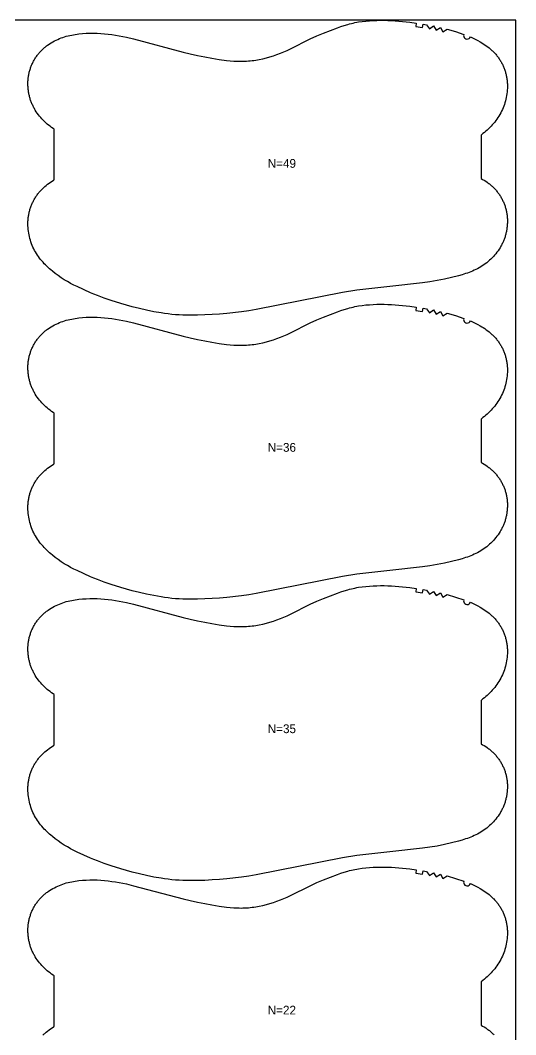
# Model space of a CAD drawing. Header units: inches. Extents: x -5 to 1955, y -83 to 1064.
# Drawn here: x 1672 to 1955, y 485 to 1064 of the extents above; entities that cross this region are included whole.
import ezdxf

# ---------------------------------------------------------------- set-up
doc = ezdxf.new("R2010")
doc.units = ezdxf.units.IN

msp = doc.modelspace()

# ---------------------------------------------------------------- linework, layer by layer
at = {"layer": '1'}
for points in [[(-4.8683, -82.9227), (1954.9181, -82.9227), (1954.9181, 1063.9316), (-4.8683, 1063.9316), (-4.8683, -82.9227)], [(1929.0715, 1054.427), (1931.8776, 1053.1247), (1933.2537, 1052.4168), (1934.6094, 1051.6685), (1935.5142, 1051.1379), (1936.4068, 1050.5867), (1937.285, 1050.0136), (1938.1469, 1049.4173), (1938.9902, 1048.7967), (1939.8131, 1048.1505), (1940.6134, 1047.4774), (1941.0044, 1047.1304), (1941.3891, 1046.7762), (1941.767, 1046.4148), (1942.1382, 1046.0462), (1942.5024, 1045.6705), (1942.8596, 1045.288), (1943.2096, 1044.8988), (1943.5523, 1044.503), (1943.8877, 1044.1008), (1944.2155, 1043.6924), (1944.5356, 1043.2778), (1944.848, 1042.8573), (1945.1525, 1042.431), (1945.449, 1041.999), (1945.7374, 1041.5615), (1946.0175, 1041.1187), (1946.2893, 1040.6707), (1946.5525, 1040.2177), (1946.8071, 1039.7598), (1947.0531, 1039.2972), (1947.2903, 1038.83), (1947.5186, 1038.3585), (1947.738, 1037.8828), (1947.9484, 1037.403), (1948.1498, 1036.9195), (1948.342, 1036.4322), (1948.5249, 1035.9415), (1948.6985, 1035.4475), (1948.8628, 1034.9503), (1949.0176, 1034.4501), (1949.1628, 1033.9472), (1949.2984, 1033.4416), (1949.4244, 1032.9336), (1949.5405, 1032.4233), (1949.6468, 1031.911), (1949.7434, 1031.3967), (1949.8302, 1030.8806), (1949.9074, 1030.363), (1949.9751, 1029.844), (1950.0332, 1029.3238), (1950.0819, 1028.8025), (1950.1213, 1028.2804), (1950.1514, 1027.7576), (1950.1723, 1027.2342), (1950.1867, 1026.1868), (1950.1653, 1025.1393), (1950.1084, 1024.0934), (1950.0167, 1023.0502), (1949.8908, 1022.0108), (1949.7311, 1020.9761), (1949.5383, 1019.9469), (1949.3129, 1018.9241), (1949.0554, 1017.9087), (1948.7663, 1016.9014), (1948.4463, 1015.9033), (1948.0957, 1014.9152), (1947.7147, 1013.9384), (1947.3034, 1012.9742), (1946.8617, 1012.024), (1946.3898, 1011.0889), (1945.8876, 1010.1704), (1945.3553, 1009.2697), (1944.7928, 1008.3882), (1944.2005, 1007.5268), (1943.58, 1006.6853), (1942.9332, 1005.8633), (1942.2622, 1005.06), (1941.5687, 1004.2751), (1940.8547, 1003.508), (1940.1222, 1002.7581), (1939.373, 1002.0248), (1938.6089, 1001.3078), (1937.8309, 1000.6064), (1937.0396, 999.9202), (1936.2358, 999.2487), (1935.1867, 998.4176), (1935.1867, 973.6004), (1936.0088, 973.1539), (1936.9123, 972.6235), (1937.7973, 972.0626), (1938.6624, 971.4716), (1939.0869, 971.1649), (1939.5058, 970.8506), (1939.919, 970.529), (1940.3263, 970.1999), (1940.7274, 969.8634), (1941.1221, 969.5195), (1941.5103, 969.1683), (1941.8918, 968.8097), (1942.2665, 968.4439), (1942.634, 968.0709), (1942.9944, 967.6909), (1943.3474, 967.304), (1943.6929, 966.9104), (1944.0307, 966.5102), (1944.3608, 966.1036), (1944.6829, 965.6907), (1944.9969, 965.2716), (1945.3027, 964.8465), (1945.6001, 964.4155), (1945.8889, 963.9788), (1946.169, 963.5365), (1946.4403, 963.0888), (1946.7027, 962.6358), (1946.9558, 962.1777), (1947.1997, 961.7145), (1947.4343, 961.2466), (1947.6595, 960.774), (1947.8754, 960.297), (1948.0818, 959.8159), (1948.2787, 959.3307), (1948.4661, 958.8418), (1948.644, 958.3493), (1948.8124, 957.8533), (1948.9711, 957.3543), (1949.1202, 956.8522), (1949.2595, 956.3473), (1949.3892, 955.8399), (1949.5092, 955.3301), (1949.6193, 954.8182), (1949.7196, 954.3042), (1949.8101, 953.7885), (1949.8908, 953.2713), (1949.9616, 952.7526), (1950.0228, 952.2326), (1950.0742, 951.7116), (1950.1159, 951.1897), (1950.148, 950.6671), (1950.1705, 950.144), (1950.1834, 949.6205), (1950.1867, 949.0967), (1950.1806, 948.573), (1950.165, 948.0494), (1950.14, 947.5262), (1950.1056, 947.0034), (1950.0619, 946.4813), (1950.0088, 945.9601), (1949.9464, 945.4399), (1949.8748, 944.9209), (1949.7939, 944.4033), (1949.7038, 943.8872), (1949.6044, 943.3729), (1949.4959, 942.8605), (1949.3781, 942.3501), (1949.2512, 941.842), (1949.1151, 941.3364), (1948.9699, 940.8334), (1948.8156, 940.3331), (1948.6521, 939.8359), (1948.4795, 939.3417), (1948.2979, 938.851), (1948.1071, 938.3637), (1947.9074, 937.88), (1947.6986, 937.4003), (1947.4809, 936.9244), (1947.2545, 936.4526), (1947.0195, 935.985), (1946.7761, 935.5216), (1946.5244, 935.0626), (1946.2646, 934.608), (1945.9968, 934.1579), (1945.438, 933.2718), (1944.8492, 932.405), (1944.2316, 931.5584), (1943.5864, 930.7326), (1942.9148, 929.9285), (1942.2178, 929.1467), (1941.4961, 928.3876), (1940.7507, 927.652), (1939.9824, 926.9403), (1939.1921, 926.2532), (1938.3807, 925.5911), (1937.5489, 924.9548), (1936.6978, 924.3445), (1935.8284, 923.7606), (1934.9417, 923.203), (1934.0388, 922.6718), (1933.1209, 922.167), (1932.1891, 921.6888), (1931.2443, 921.2371), (1930.2877, 920.812), (1929.3204, 920.4132), (1928.3436, 920.0385), (1927.3583, 919.6856), (1926.3659, 919.3518), (1924.3639, 918.7319), (1922.3469, 918.1589), (1918.2924, 917.1011), (1914.2126, 916.1549), (1910.1062, 915.3255), (1905.9759, 914.6242), (1901.8264, 914.0529), (1883.08, 912.0635), (1864.3445, 909.9735), (1856.0743, 908.6322), (1806.7664, 898.8397), (1802.6306, 898.1736), (1798.4826, 897.584), (1790.1629, 896.5943), (1785.9901, 896.2229), (1781.8106, 895.9372), (1777.6264, 895.7319), (1773.4389, 895.6083), (1769.2492, 895.5747), (1765.0611, 895.6632), (1762.9691, 895.7644), (1760.8795, 895.9066), (1758.7932, 896.0907), (1756.7112, 896.3179), (1754.6343, 896.5882), (1752.5628, 896.899), (1748.4371, 897.6281), (1744.3353, 898.4792), (1740.2559, 899.4321), (1736.1975, 900.4716), (1729.5808, 902.3598), (1724.1569, 904.0684), (1720.184, 905.4018), (1718.2124, 906.1087), (1716.2561, 906.8541), (1714.3173, 907.6432), (1712.3924, 908.4671), (1704.7468, 911.9044), (1702.8594, 912.812), (1700.9987, 913.77), (1700.0811, 914.2729), (1699.1725, 914.7922), (1697.382, 915.8775), (1695.6273, 917.0212), (1693.9079, 918.2187), (1692.2247, 919.4667), (1690.5827, 920.7675), (1689.7789, 921.439), (1688.9876, 922.1252), (1688.2096, 922.8266), (1687.4455, 923.5436), (1686.6963, 924.2769), (1685.9638, 925.0268), (1685.2498, 925.7939), (1684.5563, 926.5788), (1683.8853, 927.3821), (1683.2385, 928.2041), (1682.618, 929.0456), (1682.0257, 929.907), (1681.4632, 930.7885), (1680.9309, 931.6892), (1680.4287, 932.6077), (1679.9568, 933.5428), (1679.5151, 934.493), (1679.1038, 935.4572), (1678.7228, 936.434), (1678.3722, 937.4221), (1678.0522, 938.4202), (1677.7631, 939.4275), (1677.5056, 940.4429), (1677.2802, 941.4657), (1677.0874, 942.4949), (1676.9277, 943.5296), (1676.8018, 944.569), (1676.7101, 945.6122), (1676.6532, 946.6581), (1676.6317, 947.7056), (1676.6462, 948.7531), (1676.6671, 949.2764), (1676.6972, 949.7992), (1676.7366, 950.3213), (1676.7853, 950.8426), (1676.8434, 951.3628), (1676.9111, 951.8818), (1676.9883, 952.3994), (1677.0751, 952.9155), (1677.1717, 953.4298), (1677.278, 953.9421), (1677.3941, 954.4524), (1677.52, 954.9604), (1677.6557, 955.466), (1677.8009, 955.9689), (1677.9557, 956.4691), (1678.1199, 956.9663), (1678.2936, 957.4603), (1678.4765, 957.951), (1678.6687, 958.4383), (1678.87, 958.9218), (1679.0805, 959.4016), (1679.2999, 959.8773), (1679.5282, 960.3488), (1679.7654, 960.816), (1680.0113, 961.2786), (1680.266, 961.7365), (1680.5292, 962.1896), (1680.801, 962.6375), (1681.0811, 963.0804), (1681.3695, 963.5178), (1681.666, 963.9498), (1681.9705, 964.3761), (1682.2829, 964.7966), (1682.603, 965.2112), (1682.9308, 965.6196), (1683.2662, 966.0218), (1683.6089, 966.4176), (1683.9589, 966.8068), (1684.3161, 967.1893), (1684.6803, 967.565), (1685.0515, 967.9336), (1685.4294, 968.295), (1685.814, 968.6492), (1686.2051, 968.9962), (1687.0054, 969.6693), (1687.8282, 970.3155), (1688.6716, 970.9361), (1689.5335, 971.5324), (1690.4117, 972.1055), (1691.3043, 972.6567), (1691.6317, 972.8487), (1691.6317, 1001.8383), (1690.9901, 1002.2418), (1690.1207, 1002.8257), (1689.2696, 1003.436), (1688.4378, 1004.0723), (1687.6264, 1004.7344), (1686.8361, 1005.4215), (1686.0678, 1006.1332), (1685.3224, 1006.8688), (1684.6007, 1007.6279), (1683.9037, 1008.4097), (1683.2321, 1009.2138), (1682.5869, 1010.0396), (1681.9693, 1010.8862), (1681.3805, 1011.753), (1680.8216, 1012.6391), (1680.5539, 1013.0892), (1680.2941, 1013.5438), (1680.0424, 1014.0028), (1679.799, 1014.4662), (1679.564, 1014.9338), (1679.3376, 1015.4056), (1679.1199, 1015.8814), (1678.9111, 1016.3612), (1678.7114, 1016.8448), (1678.5206, 1017.3321), (1678.339, 1017.8229), (1678.1664, 1018.3171), (1678.0029, 1018.8143), (1677.8486, 1019.3146), (1677.7034, 1019.8176), (1677.5673, 1020.3232), (1677.4404, 1020.8313), (1677.3226, 1021.3417), (1677.2141, 1021.8541), (1677.1147, 1022.3684), (1677.0246, 1022.8845), (1676.9437, 1023.4021), (1676.8721, 1023.9211), (1676.8097, 1024.4413), (1676.7566, 1024.9625), (1676.7129, 1025.4846), (1676.6785, 1026.0074), (1676.6535, 1026.5306), (1676.6379, 1027.0542), (1676.6317, 1027.5779), (1676.6351, 1028.1017), (1676.648, 1028.6252), (1676.6705, 1029.1483), (1676.7026, 1029.6709), (1676.7443, 1030.1928), (1676.7957, 1030.7138), (1676.8569, 1031.2338), (1676.9277, 1031.7525), (1677.0084, 1032.2697), (1677.0989, 1032.7854), (1677.1992, 1033.2993), (1677.3093, 1033.8113), (1677.4293, 1034.3211), (1677.5589, 1034.8285), (1677.6983, 1035.3334), (1677.8474, 1035.8354), (1678.0061, 1036.3345), (1678.1745, 1036.8305), (1678.3524, 1037.323), (1678.5398, 1037.8119), (1678.7367, 1038.2971), (1678.9431, 1038.7782), (1679.159, 1039.2552), (1679.3842, 1039.7277), (1679.6188, 1040.1957), (1679.8627, 1040.6589), (1680.1158, 1041.117), (1680.3781, 1041.57), (1680.6494, 1042.0177), (1680.9296, 1042.46), (1681.2184, 1042.8967), (1681.5158, 1043.3277), (1681.8216, 1043.7528), (1682.1356, 1044.1719), (1682.4577, 1044.5848), (1682.7877, 1044.9914), (1683.1256, 1045.3916), (1683.4711, 1045.7852), (1683.8241, 1046.1721), (1684.1845, 1046.5521), (1684.552, 1046.9251), (1684.9266, 1047.2909), (1685.3082, 1047.6495), (1685.6964, 1048.0007), (1686.0911, 1048.3446), (1686.4922, 1048.6811), (1686.8995, 1049.0102), (1687.3126, 1049.3318), (1687.7316, 1049.6461), (1688.1561, 1049.9528), (1689.0211, 1050.5438), (1689.9062, 1051.1047), (1690.8097, 1051.6351), (1691.7302, 1052.1351), (1692.6662, 1052.6043), (1693.6166, 1053.0434), (1694.5801, 1053.4527), (1695.5556, 1053.8327), (1696.542, 1054.184), (1697.5381, 1054.507), (1698.5429, 1054.8023), (1699.555, 1055.0704), (1700.5736, 1055.3118), (1701.5978, 1055.5277), (1702.627, 1055.7196), (1703.6604, 1055.8886), (1704.6976, 1056.036), (1705.7377, 1056.1633), (1707.8243, 1056.3625), (1709.9154, 1056.4951), (1712.0089, 1056.5639), (1714.1032, 1056.5703), (1716.1965, 1056.5156), (1718.2874, 1056.4016), (1720.375, 1056.2325), (1722.4584, 1056.0128), (1724.5368, 1055.7471), (1726.6094, 1055.4391), (1728.675, 1055.089), (1730.7324, 1054.6958), (1732.7807, 1054.2587), (1736.8499, 1053.2663), (1765.1945, 1045.741), (1769.2681, 1044.7628), (1773.3587, 1043.8576), (1777.4658, 1043.0315), (1781.5874, 1042.2819), (1785.7223, 1041.612), (1789.8746, 1041.0567), (1791.9587, 1040.8364), (1794.0471, 1040.667), (1796.1385, 1040.5601), (1797.185, 1040.5337), (1798.2316, 1040.5272), (1799.2783, 1040.5418), (1800.3247, 1040.5775), (1801.3703, 1040.6339), (1802.4148, 1040.7106), (1803.4578, 1040.8073), (1804.4988, 1040.9236), (1805.5375, 1041.0593), (1806.5734, 1041.2138), (1807.6062, 1041.387), (1808.6357, 1041.5781), (1810.6845, 1042.0125), (1812.7185, 1042.5128), (1814.7369, 1043.0747), (1816.7384, 1043.6948), (1818.7207, 1044.3729), (1820.6815, 1045.1096), (1822.6182, 1045.9056), (1824.5299, 1046.759), (1826.4213, 1047.658), (1837.6649, 1053.2762), (1841.4785, 1055.0095), (1845.3388, 1056.6377), (1849.2346, 1058.1763), (1853.1644, 1059.6292), (1855.1427, 1060.3212), (1857.1326, 1060.977), (1859.1373, 1061.5818), (1860.1462, 1061.8603), (1861.1598, 1062.1205), (1862.1785, 1062.3608), (1863.2019, 1062.5815), (1864.2295, 1062.783), (1865.2608, 1062.9659), (1867.3328, 1063.2781), (1869.4139, 1063.5224), (1871.5006, 1063.7037), (1873.5913, 1063.828), (1875.6846, 1063.9018), (1877.7793, 1063.9316), (1879.8741, 1063.9227), (1881.9683, 1063.876), (1884.0611, 1063.7911), (1886.1519, 1063.6677), (1890.3255, 1063.3113), (1894.4884, 1062.8389), (1898.1596, 1062.3506), (1897.8787, 1060.3704), (1901.7927, 1059.7749), (1902.114, 1061.7489), (1904.0863, 1061.4168), (1905.6874, 1059.0958), (1908.0182, 1060.6817), (1909.5542, 1058.3192), (1911.9277, 1059.8372), (1913.3896, 1057.4288), (1915.8091, 1058.8721), (1920.5998, 1057.4443), (1925.3571, 1055.909), (1925.228, 1055.3025), (1925.2908, 1054.6856), (1925.5396, 1054.1177), (1925.9504, 1053.6532), (1926.4837, 1053.3369), (1927.0883, 1053.1992), (1927.706, 1053.2533), (1928.2774, 1053.4941), (1928.7476, 1053.8983), (1929.0715, 1054.427)], [(1929.0715, 892.344), (1931.8776, 891.0417), (1933.2537, 890.3338), (1934.6094, 889.5855), (1935.5142, 889.0549), (1936.4068, 888.5037), (1937.285, 887.9306), (1938.1469, 887.3343), (1938.9902, 886.7137), (1939.8131, 886.0675), (1940.6134, 885.3944), (1941.0044, 885.0474), (1941.3891, 884.6932), (1941.767, 884.3318), (1942.1382, 883.9632), (1942.5024, 883.5875), (1942.8596, 883.205), (1943.2096, 882.8158), (1943.5523, 882.42), (1943.8877, 882.0178), (1944.2155, 881.6094), (1944.5356, 881.1948), (1944.848, 880.7743), (1945.1525, 880.348), (1945.449, 879.916), (1945.7374, 879.4785), (1946.0175, 879.0357), (1946.2893, 878.5877), (1946.5525, 878.1347), (1946.8071, 877.6768), (1947.0531, 877.2142), (1947.2903, 876.747), (1947.5186, 876.2755), (1947.738, 875.7998), (1947.9484, 875.32), (1948.1498, 874.8365), (1948.342, 874.3492), (1948.5249, 873.8585), (1948.6985, 873.3645), (1948.8628, 872.8673), (1949.0176, 872.3671), (1949.1628, 871.8642), (1949.2984, 871.3586), (1949.4244, 870.8506), (1949.5405, 870.3403), (1949.6468, 869.828), (1949.7434, 869.3137), (1949.8302, 868.7976), (1949.9074, 868.28), (1949.9751, 867.761), (1950.0332, 867.2408), (1950.0819, 866.7195), (1950.1213, 866.1974), (1950.1514, 865.6746), (1950.1723, 865.1512), (1950.1867, 864.1038), (1950.1653, 863.0563), (1950.1084, 862.0104), (1950.0167, 860.9672), (1949.8908, 859.9278), (1949.7311, 858.8931), (1949.5383, 857.8639), (1949.3129, 856.8411), (1949.0554, 855.8257), (1948.7663, 854.8184), (1948.4463, 853.8203), (1948.0957, 852.8322), (1947.7147, 851.8554), (1947.3034, 850.8912), (1946.8617, 849.941), (1946.3898, 849.0059), (1945.8876, 848.0874), (1945.3553, 847.1867), (1944.7928, 846.3052), (1944.2005, 845.4438), (1943.58, 844.6023), (1942.9332, 843.7803), (1942.2622, 842.977), (1941.5687, 842.1921), (1940.8547, 841.425), (1940.1222, 840.6751), (1939.373, 839.9418), (1938.6089, 839.2248), (1937.8309, 838.5234), (1937.0396, 837.8372), (1936.2358, 837.1657), (1935.1867, 836.3346), (1935.1867, 811.5174), (1936.0088, 811.0709), (1936.9123, 810.5405), (1937.7973, 809.9796), (1938.6624, 809.3886), (1939.0869, 809.0819), (1939.5058, 808.7676), (1939.919, 808.446), (1940.3263, 808.1169), (1940.7274, 807.7804), (1941.1221, 807.4365), (1941.5103, 807.0853), (1941.8918, 806.7267), (1942.2665, 806.3609), (1942.634, 805.9879), (1942.9944, 805.6079), (1943.3474, 805.221), (1943.6929, 804.8274), (1944.0307, 804.4272), (1944.3608, 804.0206), (1944.6829, 803.6077), (1944.9969, 803.1886), (1945.3027, 802.7635), (1945.6001, 802.3325), (1945.8889, 801.8958), (1946.169, 801.4535), (1946.4403, 801.0058), (1946.7027, 800.5528), (1946.9558, 800.0947), (1947.1997, 799.6315), (1947.4343, 799.1636), (1947.6595, 798.691), (1947.8754, 798.214), (1948.0818, 797.7329), (1948.2787, 797.2477), (1948.4661, 796.7588), (1948.644, 796.2663), (1948.8124, 795.7703), (1948.9711, 795.2713), (1949.1202, 794.7692), (1949.2595, 794.2643), (1949.3892, 793.7569), (1949.5092, 793.2471), (1949.6193, 792.7352), (1949.7196, 792.2212), (1949.8101, 791.7055), (1949.8908, 791.1883), (1949.9616, 790.6696), (1950.0228, 790.1496), (1950.0742, 789.6286), (1950.1159, 789.1067), (1950.148, 788.5841), (1950.1705, 788.061), (1950.1834, 787.5375), (1950.1867, 787.0137), (1950.1806, 786.49), (1950.165, 785.9664), (1950.14, 785.4432), (1950.1056, 784.9204), (1950.0619, 784.3983), (1950.0088, 783.8771), (1949.9464, 783.3569), (1949.8748, 782.8379), (1949.7939, 782.3203), (1949.7038, 781.8042), (1949.6044, 781.2899), (1949.4959, 780.7775), (1949.3781, 780.2671), (1949.2512, 779.759), (1949.1151, 779.2534), (1948.9699, 778.7504), (1948.8156, 778.2501), (1948.6521, 777.7529), (1948.4795, 777.2587), (1948.2979, 776.768), (1948.1071, 776.2807), (1947.9074, 775.797), (1947.6986, 775.3173), (1947.4809, 774.8414), (1947.2545, 774.3696), (1947.0195, 773.902), (1946.7761, 773.4386), (1946.5244, 772.9796), (1946.2646, 772.525), (1945.9968, 772.0749), (1945.438, 771.1888), (1944.8492, 770.322), (1944.2316, 769.4754), (1943.5864, 768.6496), (1942.9148, 767.8455), (1942.2178, 767.0637), (1941.4961, 766.3046), (1940.7507, 765.569), (1939.9824, 764.8573), (1939.1921, 764.1702), (1938.3807, 763.5081), (1937.5489, 762.8718), (1936.6978, 762.2615), (1935.8284, 761.6776), (1934.9417, 761.12), (1934.0388, 760.5888), (1933.1209, 760.084), (1932.1891, 759.6058), (1931.2443, 759.1541), (1930.2877, 758.729), (1929.3204, 758.3302), (1928.3436, 757.9555), (1927.3583, 757.6026), (1926.3659, 757.2688), (1924.3639, 756.6489), (1922.3469, 756.0759), (1918.2924, 755.0181), (1914.2126, 754.0719), (1910.1062, 753.2425), (1905.9759, 752.5412), (1901.8264, 751.9699), (1883.08, 749.9805), (1864.3445, 747.8905), (1856.0743, 746.5492), (1806.7664, 736.7567), (1802.6306, 736.0906), (1798.4826, 735.501), (1790.1629, 734.5113), (1785.9901, 734.1399), (1781.8106, 733.8542), (1777.6264, 733.6489), (1773.4389, 733.5253), (1769.2492, 733.4917), (1765.0611, 733.5802), (1762.9691, 733.6814), (1760.8795, 733.8236), (1758.7932, 734.0077), (1756.7112, 734.2349), (1754.6343, 734.5052), (1752.5628, 734.816), (1748.4371, 735.5451), (1744.3353, 736.3962), (1740.2559, 737.3491), (1736.1975, 738.3886), (1729.5808, 740.2768), (1724.1569, 741.9854), (1720.184, 743.3188), (1718.2124, 744.0257), (1716.2561, 744.7711), (1714.3173, 745.5602), (1712.3924, 746.3841), (1704.7468, 749.8214), (1702.8594, 750.729), (1700.9987, 751.687), (1700.0811, 752.1899), (1699.1725, 752.7092), (1697.382, 753.7945), (1695.6273, 754.9382), (1693.9079, 756.1357), (1692.2247, 757.3837), (1690.5827, 758.6845), (1689.7789, 759.356), (1688.9876, 760.0422), (1688.2096, 760.7436), (1687.4455, 761.4606), (1686.6963, 762.1939), (1685.9638, 762.9438), (1685.2498, 763.7109), (1684.5563, 764.4958), (1683.8853, 765.2991), (1683.2385, 766.1211), (1682.618, 766.9626), (1682.0257, 767.824), (1681.4632, 768.7055), (1680.9309, 769.6062), (1680.4287, 770.5247), (1679.9568, 771.4598), (1679.5151, 772.41), (1679.1038, 773.3742), (1678.7228, 774.351), (1678.3722, 775.3391), (1678.0522, 776.3372), (1677.7631, 777.3445), (1677.5056, 778.3599), (1677.2802, 779.3827), (1677.0874, 780.4119), (1676.9277, 781.4466), (1676.8018, 782.486), (1676.7101, 783.5292), (1676.6532, 784.5751), (1676.6317, 785.6226), (1676.6462, 786.6701), (1676.6671, 787.1934), (1676.6972, 787.7162), (1676.7366, 788.2383), (1676.7853, 788.7596), (1676.8434, 789.2798), (1676.9111, 789.7988), (1676.9883, 790.3164), (1677.0751, 790.8325), (1677.1717, 791.3468), (1677.278, 791.8591), (1677.3941, 792.3694), (1677.52, 792.8774), (1677.6557, 793.383), (1677.8009, 793.8859), (1677.9557, 794.3861), (1678.1199, 794.8833), (1678.2936, 795.3773), (1678.4765, 795.868), (1678.6687, 796.3553), (1678.87, 796.8388), (1679.0805, 797.3186), (1679.2999, 797.7943), (1679.5282, 798.2658), (1679.7654, 798.733), (1680.0113, 799.1956), (1680.266, 799.6535), (1680.5292, 800.1066), (1680.801, 800.5545), (1681.0811, 800.9974), (1681.3695, 801.4348), (1681.666, 801.8668), (1681.9705, 802.2931), (1682.2829, 802.7136), (1682.603, 803.1282), (1682.9308, 803.5366), (1683.2662, 803.9388), (1683.6089, 804.3346), (1683.9589, 804.7238), (1684.3161, 805.1063), (1684.6803, 805.482), (1685.0515, 805.8506), (1685.4294, 806.212), (1685.814, 806.5662), (1686.2051, 806.9132), (1687.0054, 807.5863), (1687.8282, 808.2325), (1688.6716, 808.8531), (1689.5335, 809.4494), (1690.4117, 810.0225), (1691.3043, 810.5737), (1691.6317, 810.7657), (1691.6317, 839.7553), (1690.9901, 840.1588), (1690.1207, 840.7427), (1689.2696, 841.353), (1688.4378, 841.9893), (1687.6264, 842.6514), (1686.8361, 843.3385), (1686.0678, 844.0502), (1685.3224, 844.7858), (1684.6007, 845.5449), (1683.9037, 846.3267), (1683.2321, 847.1308), (1682.5869, 847.9566), (1681.9693, 848.8032), (1681.3805, 849.67), (1680.8216, 850.5561), (1680.5539, 851.0062), (1680.2941, 851.4608), (1680.0424, 851.9198), (1679.799, 852.3832), (1679.564, 852.8508), (1679.3376, 853.3226), (1679.1199, 853.7984), (1678.9111, 854.2782), (1678.7114, 854.7618), (1678.5206, 855.2491), (1678.339, 855.7399), (1678.1664, 856.2341), (1678.0029, 856.7313), (1677.8486, 857.2316), (1677.7034, 857.7346), (1677.5673, 858.2402), (1677.4404, 858.7483), (1677.3226, 859.2587), (1677.2141, 859.7711), (1677.1147, 860.2854), (1677.0246, 860.8015), (1676.9437, 861.3191), (1676.8721, 861.8381), (1676.8097, 862.3583), (1676.7566, 862.8795), (1676.7129, 863.4016), (1676.6785, 863.9244), (1676.6535, 864.4476), (1676.6379, 864.9712), (1676.6317, 865.4949), (1676.6351, 866.0187), (1676.648, 866.5422), (1676.6705, 867.0653), (1676.7026, 867.5879), (1676.7443, 868.1098), (1676.7957, 868.6308), (1676.8569, 869.1508), (1676.9277, 869.6695), (1677.0084, 870.1867), (1677.0989, 870.7024), (1677.1992, 871.2163), (1677.3093, 871.7283), (1677.4293, 872.2381), (1677.5589, 872.7455), (1677.6983, 873.2504), (1677.8474, 873.7524), (1678.0061, 874.2515), (1678.1745, 874.7475), (1678.3524, 875.24), (1678.5398, 875.7289), (1678.7367, 876.2141), (1678.9431, 876.6952), (1679.159, 877.1722), (1679.3842, 877.6447), (1679.6188, 878.1127), (1679.8627, 878.5759), (1680.1158, 879.034), (1680.3781, 879.487), (1680.6494, 879.9347), (1680.9296, 880.377), (1681.2184, 880.8137), (1681.5158, 881.2447), (1681.8216, 881.6698), (1682.1356, 882.0889), (1682.4577, 882.5018), (1682.7877, 882.9084), (1683.1256, 883.3086), (1683.4711, 883.7022), (1683.8241, 884.0891), (1684.1845, 884.4691), (1684.552, 884.8421), (1684.9266, 885.2079), (1685.3082, 885.5665), (1685.6964, 885.9177), (1686.0911, 886.2616), (1686.4922, 886.5981), (1686.8995, 886.9272), (1687.3126, 887.2488), (1687.7316, 887.5631), (1688.1561, 887.8698), (1689.0211, 888.4608), (1689.9062, 889.0217), (1690.8097, 889.5521), (1691.7302, 890.0521), (1692.6662, 890.5213), (1693.6166, 890.9604), (1694.5801, 891.3697), (1695.5556, 891.7497), (1696.542, 892.101), (1697.5381, 892.424), (1698.5429, 892.7193), (1699.555, 892.9874), (1700.5736, 893.2288), (1701.5978, 893.4447), (1702.627, 893.6366), (1703.6604, 893.8056), (1704.6976, 893.953), (1705.7377, 894.0803), (1707.8243, 894.2795), (1709.9154, 894.4121), (1712.0089, 894.4809), (1714.1032, 894.4873), (1716.1965, 894.4326), (1718.2874, 894.3186), (1720.375, 894.1495), (1722.4584, 893.9298), (1724.5368, 893.6641), (1726.6094, 893.3561), (1728.675, 893.006), (1730.7324, 892.6128), (1732.7807, 892.1757), (1736.8499, 891.1833), (1765.1945, 883.658), (1769.2681, 882.6798), (1773.3587, 881.7746), (1777.4658, 880.9485), (1781.5874, 880.1989), (1785.7223, 879.529), (1789.8746, 878.9737), (1791.9587, 878.7534), (1794.0471, 878.584), (1796.1385, 878.4771), (1797.185, 878.4507), (1798.2316, 878.4442), (1799.2783, 878.4588), (1800.3247, 878.4945), (1801.3703, 878.5509), (1802.4148, 878.6276), (1803.4578, 878.7243), (1804.4988, 878.8406), (1805.5375, 878.9763), (1806.5734, 879.1308), (1807.6062, 879.304), (1808.6357, 879.4951), (1810.6845, 879.9295), (1812.7185, 880.4298), (1814.7369, 880.9917), (1816.7384, 881.6118), (1818.7207, 882.2899), (1820.6815, 883.0266), (1822.6182, 883.8226), (1824.5299, 884.676), (1826.4213, 885.575), (1837.6649, 891.1932), (1841.4785, 892.9265), (1845.3388, 894.5547), (1849.2346, 896.0933), (1853.1644, 897.5462), (1855.1427, 898.2382), (1857.1326, 898.894), (1859.1373, 899.4988), (1860.1462, 899.7773), (1861.1598, 900.0375), (1862.1785, 900.2778), (1863.2019, 900.4985), (1864.2295, 900.7), (1865.2608, 900.8829), (1867.3328, 901.1951), (1869.4139, 901.4394), (1871.5006, 901.6207), (1873.5913, 901.745), (1875.6846, 901.8188), (1877.7793, 901.8486), (1879.8741, 901.8397), (1881.9683, 901.793), (1884.0611, 901.7081), (1886.1519, 901.5847), (1890.3255, 901.2283), (1894.4884, 900.7559), (1898.1596, 900.2676), (1897.8787, 898.2874), (1901.7927, 897.6919), (1902.114, 899.6659), (1904.0863, 899.3338), (1905.6874, 897.0128), (1908.0182, 898.5987), (1909.5542, 896.2362), (1911.9277, 897.7542), (1913.3896, 895.3458), (1915.8091, 896.7891), (1920.5998, 895.3613), (1925.3571, 893.826), (1925.228, 893.2195), (1925.2908, 892.6026), (1925.5396, 892.0347), (1925.9504, 891.5702), (1926.4837, 891.2539), (1927.0883, 891.1162), (1927.706, 891.1703), (1928.2774, 891.4111), (1928.7476, 891.8153), (1929.0715, 892.344)], [(1929.0715, 731.761), (1931.8776, 730.4587), (1933.2537, 729.7508), (1934.6094, 729.0025), (1935.5142, 728.4719), (1936.4068, 727.9207), (1937.285, 727.3476), (1938.1469, 726.7513), (1938.9902, 726.1307), (1939.8131, 725.4845), (1940.6134, 724.8114), (1941.0044, 724.4644), (1941.3891, 724.1102), (1941.767, 723.7488), (1942.1382, 723.3802), (1942.5024, 723.0045), (1942.8596, 722.622), (1943.2096, 722.2328), (1943.5523, 721.837), (1943.8877, 721.4348), (1944.2155, 721.0264), (1944.5356, 720.6118), (1944.848, 720.1913), (1945.1525, 719.765), (1945.449, 719.333), (1945.7374, 718.8955), (1946.0175, 718.4527), (1946.2893, 718.0047), (1946.5525, 717.5517), (1946.8071, 717.0938), (1947.0531, 716.6312), (1947.2903, 716.164), (1947.5186, 715.6925), (1947.738, 715.2168), (1947.9484, 714.737), (1948.1498, 714.2535), (1948.342, 713.7662), (1948.5249, 713.2755), (1948.6985, 712.7815), (1948.8628, 712.2843), (1949.0176, 711.7841), (1949.1628, 711.2812), (1949.2984, 710.7756), (1949.4244, 710.2676), (1949.5405, 709.7573), (1949.6468, 709.245), (1949.7434, 708.7307), (1949.8302, 708.2146), (1949.9074, 707.697), (1949.9751, 707.178), (1950.0332, 706.6578), (1950.0819, 706.1365), (1950.1213, 705.6144), (1950.1514, 705.0916), (1950.1723, 704.5682), (1950.1867, 703.5208), (1950.1653, 702.4733), (1950.1084, 701.4274), (1950.0167, 700.3842), (1949.8908, 699.3448), (1949.7311, 698.3101), (1949.5383, 697.2809), (1949.3129, 696.2581), (1949.0554, 695.2427), (1948.7663, 694.2354), (1948.4463, 693.2373), (1948.0957, 692.2492), (1947.7147, 691.2724), (1947.3034, 690.3082), (1946.8617, 689.358), (1946.3898, 688.4229), (1945.8876, 687.5044), (1945.3553, 686.6037), (1944.7928, 685.7222), (1944.2005, 684.8608), (1943.58, 684.0193), (1942.9332, 683.1973), (1942.2622, 682.394), (1941.5687, 681.6091), (1940.8547, 680.842), (1940.1222, 680.0921), (1939.373, 679.3588), (1938.6089, 678.6418), (1937.8309, 677.9404), (1937.0396, 677.2542), (1936.2358, 676.5827), (1935.1867, 675.7516), (1935.1867, 650.9344), (1936.0088, 650.4879), (1936.9123, 649.9575), (1937.7973, 649.3966), (1938.6624, 648.8056), (1939.0869, 648.4989), (1939.5058, 648.1846), (1939.919, 647.863), (1940.3263, 647.5339), (1940.7274, 647.1974), (1941.1221, 646.8535), (1941.5103, 646.5023), (1941.8918, 646.1437), (1942.2665, 645.7779), (1942.634, 645.4049), (1942.9944, 645.0249), (1943.3474, 644.638), (1943.6929, 644.2444), (1944.0307, 643.8442), (1944.3608, 643.4376), (1944.6829, 643.0247), (1944.9969, 642.6056), (1945.3027, 642.1805), (1945.6001, 641.7495), (1945.8889, 641.3128), (1946.169, 640.8705), (1946.4403, 640.4228), (1946.7027, 639.9698), (1946.9558, 639.5117), (1947.1997, 639.0485), (1947.4343, 638.5806), (1947.6595, 638.108), (1947.8754, 637.631), (1948.0818, 637.1499), (1948.2787, 636.6647), (1948.4661, 636.1758), (1948.644, 635.6833), (1948.8124, 635.1873), (1948.9711, 634.6883), (1949.1202, 634.1862), (1949.2595, 633.6813), (1949.3892, 633.1739), (1949.5092, 632.6641), (1949.6193, 632.1522), (1949.7196, 631.6382), (1949.8101, 631.1225), (1949.8908, 630.6053), (1949.9616, 630.0866), (1950.0228, 629.5666), (1950.0742, 629.0456), (1950.1159, 628.5237), (1950.148, 628.0011), (1950.1705, 627.478), (1950.1834, 626.9545), (1950.1867, 626.4307), (1950.1806, 625.907), (1950.165, 625.3834), (1950.14, 624.8602), (1950.1056, 624.3374), (1950.0619, 623.8153), (1950.0088, 623.2941), (1949.9464, 622.7739), (1949.8748, 622.2549), (1949.7939, 621.7373), (1949.7038, 621.2212), (1949.6044, 620.7069), (1949.4959, 620.1945), (1949.3781, 619.6841), (1949.2512, 619.176), (1949.1151, 618.6704), (1948.9699, 618.1674), (1948.8156, 617.6671), (1948.6521, 617.1699), (1948.4795, 616.6757), (1948.2979, 616.185), (1948.1071, 615.6977), (1947.9074, 615.214), (1947.6986, 614.7343), (1947.4809, 614.2584), (1947.2545, 613.7866), (1947.0195, 613.319), (1946.7761, 612.8556), (1946.5244, 612.3966), (1946.2646, 611.942), (1945.9968, 611.4919), (1945.438, 610.6058), (1944.8492, 609.739), (1944.2316, 608.8924), (1943.5864, 608.0666), (1942.9148, 607.2625), (1942.2178, 606.4807), (1941.4961, 605.7216), (1940.7507, 604.986), (1939.9824, 604.2743), (1939.1921, 603.5872), (1938.3807, 602.9251), (1937.5489, 602.2888), (1936.6978, 601.6785), (1935.8284, 601.0946), (1934.9417, 600.537), (1934.0388, 600.0058), (1933.1209, 599.501), (1932.1891, 599.0228), (1931.2443, 598.5711), (1930.2877, 598.146), (1929.3204, 597.7472), (1928.3436, 597.3725), (1927.3583, 597.0196), (1926.3659, 596.6858), (1924.3639, 596.0659), (1922.3469, 595.4929), (1918.2924, 594.4351), (1914.2126, 593.4889), (1910.1062, 592.6595), (1905.9759, 591.9582), (1901.8264, 591.3869), (1883.08, 589.3975), (1864.3445, 587.3075), (1856.0743, 585.9662), (1806.7664, 576.1737), (1802.6306, 575.5076), (1798.4826, 574.918), (1790.1629, 573.9283), (1785.9901, 573.5569), (1781.8106, 573.2712), (1777.6264, 573.0659), (1773.4389, 572.9423), (1769.2492, 572.9087), (1765.0611, 572.9972), (1762.9691, 573.0984), (1760.8795, 573.2406), (1758.7932, 573.4247), (1756.7112, 573.6519), (1754.6343, 573.9222), (1752.5628, 574.233), (1748.4371, 574.9621), (1744.3353, 575.8132), (1740.2559, 576.7661), (1736.1975, 577.8056), (1729.5808, 579.6938), (1724.1569, 581.4024), (1720.184, 582.7358), (1718.2124, 583.4427), (1716.2561, 584.1881), (1714.3173, 584.9772), (1712.3924, 585.8011), (1704.7468, 589.2384), (1702.8594, 590.146), (1700.9987, 591.104), (1700.0811, 591.6069), (1699.1725, 592.1262), (1697.382, 593.2115), (1695.6273, 594.3552), (1693.9079, 595.5527), (1692.2247, 596.8007), (1690.5827, 598.1015), (1689.7789, 598.773), (1688.9876, 599.4592), (1688.2096, 600.1606), (1687.4455, 600.8776), (1686.6963, 601.6109), (1685.9638, 602.3608), (1685.2498, 603.1279), (1684.5563, 603.9128), (1683.8853, 604.7161), (1683.2385, 605.5381), (1682.618, 606.3796), (1682.0257, 607.241), (1681.4632, 608.1225), (1680.9309, 609.0232), (1680.4287, 609.9417), (1679.9568, 610.8768), (1679.5151, 611.827), (1679.1038, 612.7912), (1678.7228, 613.768), (1678.3722, 614.7561), (1678.0522, 615.7542), (1677.7631, 616.7615), (1677.5056, 617.7769), (1677.2802, 618.7997), (1677.0874, 619.8289), (1676.9277, 620.8636), (1676.8018, 621.903), (1676.7101, 622.9462), (1676.6532, 623.9921), (1676.6317, 625.0396), (1676.6462, 626.0871), (1676.6671, 626.6104), (1676.6972, 627.1332), (1676.7366, 627.6553), (1676.7853, 628.1766), (1676.8434, 628.6968), (1676.9111, 629.2158), (1676.9883, 629.7334), (1677.0751, 630.2495), (1677.1717, 630.7638), (1677.278, 631.2761), (1677.3941, 631.7864), (1677.52, 632.2944), (1677.6557, 632.8), (1677.8009, 633.3029), (1677.9557, 633.8031), (1678.1199, 634.3003), (1678.2936, 634.7943), (1678.4765, 635.285), (1678.6687, 635.7723), (1678.87, 636.2558), (1679.0805, 636.7356), (1679.2999, 637.2113), (1679.5282, 637.6828), (1679.7654, 638.15), (1680.0113, 638.6126), (1680.266, 639.0705), (1680.5292, 639.5236), (1680.801, 639.9715), (1681.0811, 640.4144), (1681.3695, 640.8518), (1681.666, 641.2838), (1681.9705, 641.7101), (1682.2829, 642.1306), (1682.603, 642.5452), (1682.9308, 642.9536), (1683.2662, 643.3558), (1683.6089, 643.7516), (1683.9589, 644.1408), (1684.3161, 644.5233), (1684.6803, 644.899), (1685.0515, 645.2676), (1685.4294, 645.629), (1685.814, 645.9832), (1686.2051, 646.3302), (1687.0054, 647.0033), (1687.8282, 647.6495), (1688.6716, 648.2701), (1689.5335, 648.8664), (1690.4117, 649.4395), (1691.3043, 649.9907), (1691.6317, 650.1827), (1691.6317, 679.1723), (1690.9901, 679.5758), (1690.1207, 680.1597), (1689.2696, 680.77), (1688.4378, 681.4063), (1687.6264, 682.0684), (1686.8361, 682.7555), (1686.0678, 683.4672), (1685.3224, 684.2028), (1684.6007, 684.9619), (1683.9037, 685.7437), (1683.2321, 686.5478), (1682.5869, 687.3736), (1681.9693, 688.2202), (1681.3805, 689.087), (1680.8216, 689.9731), (1680.5539, 690.4232), (1680.2941, 690.8778), (1680.0424, 691.3368), (1679.799, 691.8002), (1679.564, 692.2678), (1679.3376, 692.7396), (1679.1199, 693.2154), (1678.9111, 693.6952), (1678.7114, 694.1788), (1678.5206, 694.6661), (1678.339, 695.1569), (1678.1664, 695.6511), (1678.0029, 696.1483), (1677.8486, 696.6486), (1677.7034, 697.1516), (1677.5673, 697.6572), (1677.4404, 698.1653), (1677.3226, 698.6757), (1677.2141, 699.1881), (1677.1147, 699.7024), (1677.0246, 700.2185), (1676.9437, 700.7361), (1676.8721, 701.2551), (1676.8097, 701.7753), (1676.7566, 702.2965), (1676.7129, 702.8186), (1676.6785, 703.3414), (1676.6535, 703.8646), (1676.6379, 704.3882), (1676.6317, 704.9119), (1676.6351, 705.4357), (1676.648, 705.9592), (1676.6705, 706.4823), (1676.7026, 707.0049), (1676.7443, 707.5268), (1676.7957, 708.0478), (1676.8569, 708.5678), (1676.9277, 709.0865), (1677.0084, 709.6037), (1677.0989, 710.1194), (1677.1992, 710.6333), (1677.3093, 711.1453), (1677.4293, 711.6551), (1677.5589, 712.1625), (1677.6983, 712.6674), (1677.8474, 713.1694), (1678.0061, 713.6685), (1678.1745, 714.1645), (1678.3524, 714.657), (1678.5398, 715.1459), (1678.7367, 715.6311), (1678.9431, 716.1122), (1679.159, 716.5892), (1679.3842, 717.0617), (1679.6188, 717.5297), (1679.8627, 717.9929), (1680.1158, 718.451), (1680.3781, 718.904), (1680.6494, 719.3517), (1680.9296, 719.794), (1681.2184, 720.2307), (1681.5158, 720.6617), (1681.8216, 721.0868), (1682.1356, 721.5059), (1682.4577, 721.9188), (1682.7877, 722.3254), (1683.1256, 722.7256), (1683.4711, 723.1192), (1683.8241, 723.5061), (1684.1845, 723.8861), (1684.552, 724.2591), (1684.9266, 724.6249), (1685.3082, 724.9835), (1685.6964, 725.3347), (1686.0911, 725.6786), (1686.4922, 726.0151), (1686.8995, 726.3442), (1687.3126, 726.6658), (1687.7316, 726.9801), (1688.1561, 727.2868), (1689.0211, 727.8778), (1689.9062, 728.4387), (1690.8097, 728.9691), (1691.7302, 729.4691), (1692.6662, 729.9383), (1693.6166, 730.3774), (1694.5801, 730.7867), (1695.5556, 731.1667), (1696.542, 731.518), (1697.5381, 731.841), (1698.5429, 732.1363), (1699.555, 732.4044), (1700.5736, 732.6458), (1701.5978, 732.8617), (1702.627, 733.0536), (1703.6604, 733.2226), (1704.6976, 733.37), (1705.7377, 733.4973), (1707.8243, 733.6965), (1709.9154, 733.8291), (1712.0089, 733.8979), (1714.1032, 733.9043), (1716.1965, 733.8496), (1718.2874, 733.7356), (1720.375, 733.5665), (1722.4584, 733.3468), (1724.5368, 733.0811), (1726.6094, 732.7731), (1728.675, 732.423), (1730.7324, 732.0298), (1732.7807, 731.5927), (1736.8499, 730.6003), (1765.1945, 723.075), (1769.2681, 722.0968), (1773.3587, 721.1916), (1777.4658, 720.3655), (1781.5874, 719.6159), (1785.7223, 718.946), (1789.8746, 718.3907), (1791.9587, 718.1704), (1794.0471, 718.001), (1796.1385, 717.8941), (1797.185, 717.8677), (1798.2316, 717.8612), (1799.2783, 717.8758), (1800.3247, 717.9115), (1801.3703, 717.9679), (1802.4148, 718.0446), (1803.4578, 718.1413), (1804.4988, 718.2576), (1805.5375, 718.3933), (1806.5734, 718.5478), (1807.6062, 718.721), (1808.6357, 718.9121), (1810.6845, 719.3465), (1812.7185, 719.8468), (1814.7369, 720.4087), (1816.7384, 721.0288), (1818.7207, 721.7069), (1820.6815, 722.4436), (1822.6182, 723.2396), (1824.5299, 724.093), (1826.4213, 724.992), (1837.6649, 730.6102), (1841.4785, 732.3435), (1845.3388, 733.9717), (1849.2346, 735.5103), (1853.1644, 736.9632), (1855.1427, 737.6552), (1857.1326, 738.311), (1859.1373, 738.9158), (1860.1462, 739.1943), (1861.1598, 739.4545), (1862.1785, 739.6948), (1863.2019, 739.9155), (1864.2295, 740.117), (1865.2608, 740.2999), (1867.3328, 740.6121), (1869.4139, 740.8564), (1871.5006, 741.0377), (1873.5913, 741.162), (1875.6846, 741.2358), (1877.7793, 741.2656), (1879.8741, 741.2567), (1881.9683, 741.21), (1884.0611, 741.1251), (1886.1519, 741.0017), (1890.3255, 740.6453), (1894.4884, 740.1729), (1898.1596, 739.6846), (1897.8787, 737.7044), (1901.7927, 737.1089), (1902.114, 739.0829), (1904.0863, 738.7508), (1905.6874, 736.4298), (1908.0182, 738.0157), (1909.5542, 735.6532), (1911.9277, 737.1712), (1913.3896, 734.7628), (1915.8091, 736.2061), (1920.5998, 734.7783), (1925.3571, 733.243), (1925.228, 732.6365), (1925.2908, 732.0196), (1925.5396, 731.4517), (1925.9504, 730.9872), (1926.4837, 730.6709), (1927.0883, 730.5332), (1927.706, 730.5873), (1928.2774, 730.8281), (1928.7476, 731.2323), (1929.0715, 731.761)]]:
    msp.add_lwpolyline(points, close=True, dxfattribs=at)
msp.add_lwpolyline([(1685.0515, 484.6846), (1685.4294, 485.046), (1685.814, 485.4002), (1686.2051, 485.7472), (1687.0054, 486.4203), (1687.8282, 487.0665), (1688.6716, 487.6871), (1689.5335, 488.2834), (1690.4117, 488.8565), (1691.3043, 489.4077), (1691.6317, 489.5997), (1691.6317, 518.5893), (1690.9901, 518.9928), (1690.1207, 519.5767), (1689.2696, 520.187), (1688.4378, 520.8233), (1687.6264, 521.4854), (1686.8361, 522.1725), (1686.0678, 522.8842), (1685.3224, 523.6198), (1684.6007, 524.3789), (1683.9037, 525.1607), (1683.2321, 525.9648), (1682.5869, 526.7906), (1681.9693, 527.6372), (1681.3805, 528.504), (1680.8216, 529.3901), (1680.5539, 529.8402), (1680.2941, 530.2948), (1680.0424, 530.7538), (1679.799, 531.2172), (1679.564, 531.6848), (1679.3376, 532.1566), (1679.1199, 532.6324), (1678.9111, 533.1122), (1678.7114, 533.5958), (1678.5206, 534.0831), (1678.339, 534.5739), (1678.1664, 535.0681), (1678.0029, 535.5653), (1677.8486, 536.0656), (1677.7034, 536.5686), (1677.5673, 537.0742), (1677.4404, 537.5823), (1677.3226, 538.0927), (1677.2141, 538.6051), (1677.1147, 539.1194), (1677.0246, 539.6355), (1676.9437, 540.1531), (1676.8721, 540.6721), (1676.8097, 541.1923), (1676.7566, 541.7135), (1676.7129, 542.2356), (1676.6785, 542.7584), (1676.6535, 543.2816), (1676.6379, 543.8052), (1676.6317, 544.3289), (1676.6351, 544.8527), (1676.648, 545.3762), (1676.6705, 545.8993), (1676.7026, 546.4219), (1676.7443, 546.9438), (1676.7957, 547.4648), (1676.8569, 547.9848), (1676.9277, 548.5035), (1677.0084, 549.0207), (1677.0989, 549.5364), (1677.1992, 550.0503), (1677.3093, 550.5623), (1677.4293, 551.0721), (1677.5589, 551.5795), (1677.6983, 552.0844), (1677.8474, 552.5864), (1678.0061, 553.0855), (1678.1745, 553.5815), (1678.3524, 554.074), (1678.5398, 554.5629), (1678.7367, 555.0481), (1678.9431, 555.5292), (1679.159, 556.0062), (1679.3842, 556.4787), (1679.6188, 556.9467), (1679.8627, 557.4099), (1680.1158, 557.868), (1680.3781, 558.321), (1680.6494, 558.7687), (1680.9296, 559.211), (1681.2184, 559.6477), (1681.5158, 560.0787), (1681.8216, 560.5038), (1682.1356, 560.9229), (1682.4577, 561.3358), (1682.7877, 561.7424), (1683.1256, 562.1426), (1683.4711, 562.5362), (1683.8241, 562.9231), (1684.1845, 563.3031), (1684.552, 563.6761), (1684.9266, 564.0419), (1685.3082, 564.4005), (1685.6964, 564.7517), (1686.0911, 565.0956), (1686.4922, 565.4321), (1686.8995, 565.7612), (1687.3126, 566.0828), (1687.7316, 566.3971), (1688.1561, 566.7038), (1689.0211, 567.2948), (1689.9062, 567.8557), (1690.8097, 568.3861), (1691.7302, 568.8861), (1692.6662, 569.3553), (1693.6166, 569.7944), (1694.5801, 570.2037), (1695.5556, 570.5837), (1696.542, 570.935), (1697.5381, 571.258), (1698.5429, 571.5533), (1699.555, 571.8214), (1700.5736, 572.0628), (1701.5978, 572.2787), (1702.627, 572.4706), (1703.6604, 572.6396), (1704.6976, 572.787), (1705.7377, 572.9143), (1707.8243, 573.1135), (1709.9154, 573.2461), (1712.0089, 573.3149), (1714.1032, 573.3213), (1716.1965, 573.2666), (1718.2874, 573.1526), (1720.375, 572.9835), (1722.4584, 572.7638), (1724.5368, 572.4981), (1726.6094, 572.1901), (1728.675, 571.84), (1730.7324, 571.4468), (1732.7807, 571.0097), (1736.8499, 570.0173), (1765.1945, 562.492), (1769.2681, 561.5138), (1773.3587, 560.6086), (1777.4658, 559.7825), (1781.5874, 559.0329), (1785.7223, 558.363), (1789.8746, 557.8077), (1791.9587, 557.5874), (1794.0471, 557.418), (1796.1385, 557.3111), (1797.185, 557.2847), (1798.2316, 557.2782), (1799.2783, 557.2928), (1800.3247, 557.3285), (1801.3703, 557.3849), (1802.4148, 557.4616), (1803.4578, 557.5583), (1804.4988, 557.6746), (1805.5375, 557.8103), (1806.5734, 557.9648), (1807.6062, 558.138), (1808.6357, 558.3291), (1810.6845, 558.7635), (1812.7185, 559.2638), (1814.7369, 559.8257), (1816.7384, 560.4458), (1818.7207, 561.1239), (1820.6815, 561.8606), (1822.6182, 562.6566), (1824.5299, 563.51), (1826.4213, 564.409), (1837.6649, 570.0272), (1841.4785, 571.7605), (1845.3388, 573.3887), (1849.2346, 574.9273), (1853.1644, 576.3802), (1855.1427, 577.0722), (1857.1326, 577.728), (1859.1373, 578.3328), (1860.1462, 578.6113), (1861.1598, 578.8715), (1862.1785, 579.1118), (1863.2019, 579.3325), (1864.2295, 579.534), (1865.2608, 579.7169), (1867.3328, 580.0291), (1869.4139, 580.2734), (1871.5006, 580.4547), (1873.5913, 580.579), (1875.6846, 580.6528), (1877.7793, 580.6826), (1879.8741, 580.6737), (1881.9683, 580.627), (1884.0611, 580.5421), (1886.1519, 580.4187), (1890.3255, 580.0623), (1894.4884, 579.5899), (1898.1596, 579.1016), (1897.8787, 577.1214), (1901.7927, 576.5259), (1902.114, 578.4999), (1904.0863, 578.1678), (1905.6874, 575.8468), (1908.0182, 577.4327), (1909.5542, 575.0702), (1911.9277, 576.5882), (1913.3896, 574.1798), (1915.8091, 575.6231), (1920.5998, 574.1953), (1925.3571, 572.66), (1925.228, 572.0535), (1925.2908, 571.4366), (1925.5396, 570.8687), (1925.9504, 570.4042), (1926.4837, 570.0879), (1927.0883, 569.9502), (1927.706, 570.0043), (1928.2774, 570.2451), (1928.7476, 570.6493), (1929.0715, 571.178), (1929.0715, 571.178), (1931.8776, 569.8757), (1933.2537, 569.1678), (1934.6094, 568.4195), (1935.5142, 567.8889), (1936.4068, 567.3377), (1937.285, 566.7646), (1938.1469, 566.1683), (1938.9902, 565.5477), (1939.8131, 564.9015), (1940.6134, 564.2284), (1941.0044, 563.8814), (1941.3891, 563.5272), (1941.767, 563.1658), (1942.1382, 562.7972), (1942.5024, 562.4215), (1942.8596, 562.039), (1943.2096, 561.6498), (1943.5523, 561.254), (1943.8877, 560.8518), (1944.2155, 560.4434), (1944.5356, 560.0288), (1944.848, 559.6083), (1945.1525, 559.182), (1945.449, 558.75), (1945.7374, 558.3125), (1946.0175, 557.8697), (1946.2893, 557.4217), (1946.5525, 556.9687), (1946.8071, 556.5108), (1947.0531, 556.0482), (1947.2903, 555.581), (1947.5186, 555.1095), (1947.738, 554.6338), (1947.9484, 554.154), (1948.1498, 553.6705), (1948.342, 553.1832), (1948.5249, 552.6925), (1948.6985, 552.1985), (1948.8628, 551.7013), (1949.0176, 551.2011), (1949.1628, 550.6982), (1949.2984, 550.1926), (1949.4244, 549.6846), (1949.5405, 549.1743), (1949.6468, 548.662), (1949.7434, 548.1477), (1949.8302, 547.6316), (1949.9074, 547.114), (1949.9751, 546.595), (1950.0332, 546.0748), (1950.0819, 545.5535), (1950.1213, 545.0314), (1950.1514, 544.5086), (1950.1723, 543.9852), (1950.1867, 542.9378), (1950.1653, 541.8903), (1950.1084, 540.8444), (1950.0167, 539.8012), (1949.8908, 538.7618), (1949.7311, 537.7271), (1949.5383, 536.6979), (1949.3129, 535.6751), (1949.0554, 534.6597), (1948.7663, 533.6524), (1948.4463, 532.6543), (1948.0957, 531.6662), (1947.7147, 530.6894), (1947.3034, 529.7252), (1946.8617, 528.775), (1946.3898, 527.8399), (1945.8876, 526.9214), (1945.3553, 526.0207), (1944.7928, 525.1392), (1944.2005, 524.2778), (1943.58, 523.4363), (1942.9332, 522.6143), (1942.2622, 521.811), (1941.5687, 521.0261), (1940.8547, 520.259), (1940.1222, 519.5091), (1939.373, 518.7758), (1938.6089, 518.0588), (1937.8309, 517.3574), (1937.0396, 516.6712), (1936.2358, 515.9997), (1935.1867, 515.1686), (1935.1867, 490.3514), (1936.0088, 489.9049), (1936.9123, 489.3745), (1937.7973, 488.8136), (1938.6624, 488.2226), (1939.0869, 487.9159), (1939.5058, 487.6016), (1939.919, 487.28), (1940.3263, 486.9509), (1940.7274, 486.6144), (1941.1221, 486.2705), (1941.5103, 485.9193), (1941.8918, 485.5607), (1942.2665, 485.1949), (1942.634, 484.8219)], dxfattribs=at)

# ---------------------------------------------------------------- texts
for s, p in [('N=49', (1813.4092, 979.7531)), ('N=36', (1813.4092, 817.6701)), ('N=35', (1813.4092, 657.0871)), ('N=22', (1813.4092, 496.5041))]:
    msp.add_text(s, height=5, dxfattribs=at).set_placement(p)

doc.saveas('drawing.dxf')
